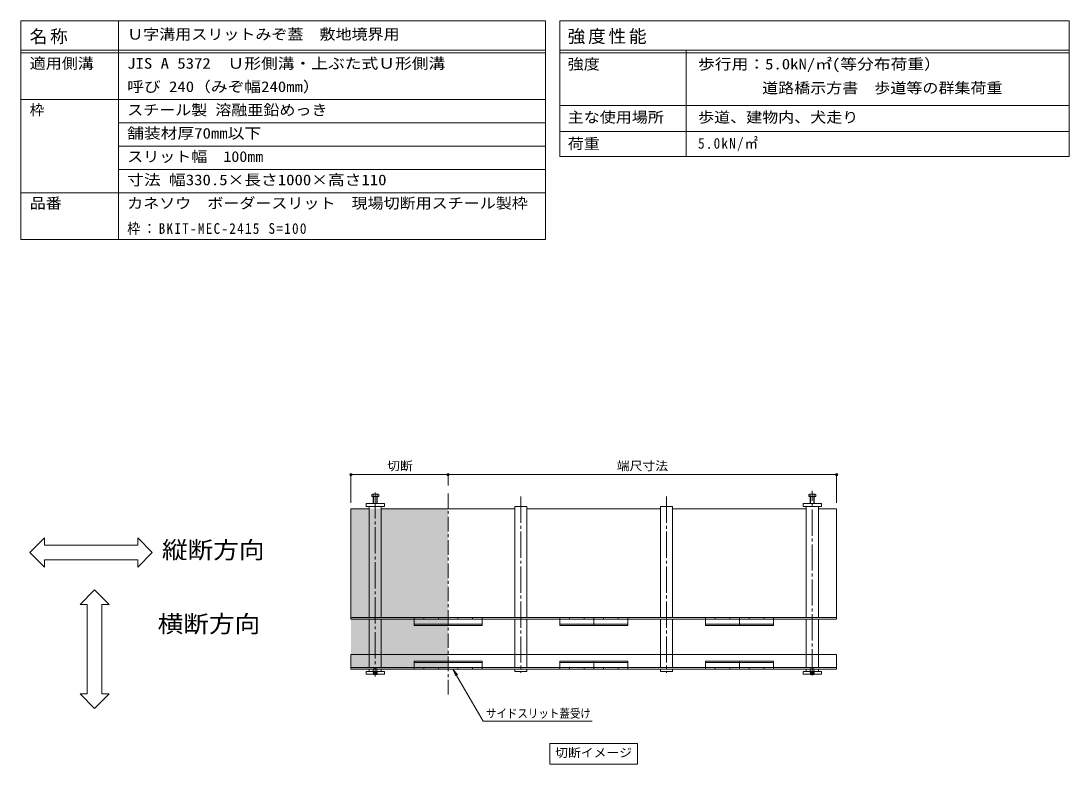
# Model space of a CAD drawing. Units: millimetres at full size, sheet at 1:5, with parts at other scales. Extents: x -1680 to 1914, y -1318 to 1385.
# Drawn here: x 115 to 1914, y 109 to 1385 of the extents above; entities that cross this region are included whole.
import ezdxf
from ezdxf.enums import TextEntityAlignment as Align

# ---------------------------------------------------------------- set-up
doc = ezdxf.new("R2010")
doc.units = ezdxf.units.MM
doc.header["$LTSCALE"] = 5
doc.header["$PDMODE"] = 32
doc.header["$PDSIZE"] = 4
for name, pattern in [('CHAIN1', [8, 5, -1, 1, -1]), ('CHAIN2', [12, 9, -1, 1, -1]), ('DASHED1', [1.8, 1.2, -0.6])]:
    doc.linetypes.add(name, pattern=pattern)
for name, color, linetype, lineweight in [('4-5_建具', 7, 'Continuous', 9), ('B-0_通り芯', 2, 'Continuous', 9), ('B-3_寸法', 7, 'DASHED1', 9), ('B-4_文字', 7, 'Continuous', 9), ('B-5_建具', 7, 'Continuous', 9), ('B-9_記号', 7, 'CHAIN1', 9), ('F-5_F-5ﾚｲﾔ', 7, 'Continuous', 9), ('F-F_F-Fﾚｲﾔ', 3, 'Continuous', 9)]:
    doc.layers.add(name, color=color, linetype=linetype, lineweight=lineweight)
doc.layers.add('B-A_インテリア', color=7, linetype='Continuous')
doc.styles.add('ＭＳ ゴシック', font='')
doc.styles.get('ＭＳ ゴシック').set_extended_font_data('MS Gothic')

msp = doc.modelspace()

# ---------------------------------------------------------------- linework, layer by layer
at = {"layer": '4-5_建具'}
for p, q in [((130.674, 472.267), (155.674, 497.267)), ((155.674, 484.767), (155.674, 497.267)), ((340.622, 472.267), (315.622, 497.267)), ((315.622, 484.767), (315.622, 497.267)), ((130.674, 472.267), (155.674, 447.267)), ((155.674, 484.767), (315.622, 484.767)), ((340.622, 472.267), (315.622, 447.267)), ((155.674, 447.267), (155.674, 459.767)), ((155.674, 459.767), (315.622, 459.767)), ((315.622, 447.267), (315.622, 459.767)), ((241.603, 408.176), (216.603, 383.176)), ((241.603, 408.176), (266.603, 383.176)), ((229.103, 383.176), (216.603, 383.176)), ((229.103, 229.732), (229.103, 383.176)), ((266.603, 383.176), (254.103, 383.176)), ((254.103, 229.732), (254.103, 383.176)), ((241.603, 204.732), (216.603, 229.732)), ((229.103, 229.732), (216.603, 229.732)), ((241.603, 204.732), (266.603, 229.732)), ((266.603, 229.732), (254.103, 229.732))]:
    msp.add_line(p, q, dxfattribs=at)
at = {"layer": 'B-0_通り芯', "color": 7, "linetype": 'CHAIN2'}
for p, q in [((723.262, 575.593), (723.262, 259.517)), ((1473.262, 261.233), (1473.262, 578.274)), ((973.262, 568.267), (973.262, 265.709)), ((1223.262, 568.267), (1223.262, 265.709))]:
    msp.add_line(p, q, dxfattribs=at)
at = {"layer": 'B-0_通り芯'}
for p, q in [((717.262, 572.183), (717.262, 568.267)), ((717.262, 568.267), (729.262, 568.267)), ((728.148, 572.683), (718.815, 572.683)), ((719.928, 572.183), (719.928, 556.6)), ((720.512, 568.267), (720.512, 556.6)), ((726.012, 556.6), (726.012, 568.267)), ((726.595, 556.6), (726.595, 572.183)), ((729.262, 568.267), (729.262, 572.183)), ((1467.262, 572.183), (1467.262, 568.267)), ((1467.262, 568.267), (1479.262, 568.267)), ((1478.148, 572.683), (1468.815, 572.683)), ((1469.928, 572.183), (1469.928, 556.6)), ((1470.512, 568.267), (1470.512, 556.6)), ((1476.012, 556.6), (1476.012, 568.267)), ((1476.595, 556.6), (1476.595, 572.183)), ((1479.262, 568.267), (1479.262, 572.183)), ((720.512, 262.837), (720.082, 263.267)), ((720.512, 263.267), (720.512, 262.837)), ((720.512, 262.837), (726.012, 262.837)), ((726.012, 263.267), (726.012, 262.837)), ((726.441, 263.267), (726.012, 262.837)), ((1470.512, 262.837), (1470.082, 263.267)), ((1470.512, 263.267), (1470.512, 262.837)), ((1470.512, 262.837), (1476.012, 262.837)), ((1476.012, 263.267), (1476.012, 262.837)), ((1476.441, 263.267), (1476.012, 262.837))]:
    msp.add_line(p, q, dxfattribs=at)
at = {"layer": 'B-0_通り芯', "color": 7}
for p, q in [((712.845, 360.683), (712.845, 551.6)), ((733.678, 551.6), (733.678, 360.683)), ((962.845, 547.433), (733.678, 547.433)), ((962.845, 360.683), (962.845, 551.6)), ((1212.845, 547.433), (983.678, 547.433)), ((1212.845, 360.683), (1212.845, 551.6)), ((1462.845, 547.433), (1233.678, 547.433)), ((1462.845, 360.683), (1462.845, 551.6)), ((1483.678, 551.6), (1483.678, 360.683)), ((1483.678, 547.433), (1514.928, 547.433)), ((1514.928, 358.017), (1514.928, 547.433)), ((1462.845, 360.683), (681.595, 360.683)), ((1462.845, 360.683), (1514.928, 360.683)), ((681.595, 358.017), (1514.928, 358.017)), ((712.845, 358.017), (712.845, 274.683)), ((733.678, 358.017), (733.678, 274.683)), ((962.845, 358.017), (962.845, 274.683)), ((983.678, 358.017), (983.678, 274.683)), ((1212.845, 358.017), (1212.845, 274.683)), ((1233.678, 358.017), (1233.678, 274.683)), ((1462.845, 358.017), (1462.845, 274.683)), ((1483.678, 358.017), (1483.678, 274.683)), ((1514.928, 297.433), (1514.928, 272.017)), ((681.595, 274.683), (1514.928, 274.683)), ((681.595, 272.017), (1514.928, 272.017)), ((712.845, 268.267), (712.845, 272.017)), ((733.678, 272.017), (733.678, 268.267)), ((983.678, 272.017), (983.678, 268.267)), ((1233.678, 272.017), (1233.678, 268.267)), ((1462.845, 268.267), (1462.845, 272.017)), ((1483.678, 268.267), (1483.678, 272.017)), ((739.095, 268.267), (707.428, 268.267)), ((707.428, 263.267), (707.428, 268.267)), ((739.095, 263.267), (707.428, 263.267)), ((739.095, 268.267), (739.095, 263.267)), ((1489.095, 268.267), (1457.428, 268.267)), ((1457.428, 263.267), (1457.428, 268.267))]:
    msp.add_line(p, q, dxfattribs=at)
at = {"layer": 'B-0_通り芯', "linetype": 'DASHED1'}
for p, q in [((720.512, 272.837), (719.928, 272.254)), ((719.928, 272.254), (719.928, 263.42)), ((719.928, 272.254), (726.595, 272.254)), ((720.512, 263.267), (720.512, 272.837)), ((720.512, 272.837), (726.012, 272.837)), ((726.012, 272.837), (726.012, 263.267)), ((726.595, 272.254), (726.012, 272.837)), ((726.595, 263.42), (726.595, 272.254)), ((1470.512, 272.837), (1469.928, 272.254)), ((1469.928, 272.254), (1469.928, 263.42)), ((1469.928, 272.254), (1476.595, 272.254)), ((1470.512, 263.267), (1470.512, 272.837)), ((1470.512, 272.837), (1476.012, 272.837)), ((1476.012, 272.837), (1476.012, 263.267)), ((1476.595, 272.254), (1476.012, 272.837)), ((1476.595, 263.42), (1476.595, 272.254)), ((719.928, 263.42), (726.595, 263.42)), ((719.928, 263.42), (720.082, 263.267)), ((721.178, 267.004), (723.262, 268.206)), ((721.178, 267.004), (725.345, 267.004)), ((721.178, 267.004), (721.178, 262.837)), ((721.595, 267.004), (721.595, 262.837)), ((725.345, 267.004), (723.262, 268.206)), ((724.928, 267.004), (724.928, 262.837)), ((725.345, 267.004), (725.345, 262.837)), ((726.595, 263.42), (726.441, 263.267)), ((1469.928, 263.42), (1476.595, 263.42)), ((1469.928, 263.42), (1470.082, 263.267)), ((1471.178, 267.004), (1473.262, 268.206)), ((1471.178, 267.004), (1475.345, 267.004)), ((1471.178, 267.004), (1471.178, 262.837)), ((1471.595, 267.004), (1471.595, 262.837)), ((1475.345, 267.004), (1473.262, 268.206)), ((1474.928, 267.004), (1474.928, 262.837)), ((1475.345, 267.004), (1475.345, 262.837)), ((1476.595, 263.42), (1476.441, 263.267))]:
    msp.add_line(p, q, dxfattribs=at)
at = {"layer": 'B-0_通り芯', "color": 7}
for points in [[(712.845, 547.433), (681.595, 547.433), (681.595, 358.017)], [(962.845, 551.6), (983.678, 551.6), (983.678, 360.683)], [(1212.845, 551.6), (1233.678, 551.6), (1233.678, 360.683)], [(681.595, 272.017), (681.595, 297.433), (1514.928, 297.433)], [(983.678, 268.267), (962.845, 268.267), (962.845, 272.017)], [(1233.678, 268.267), (1212.845, 268.267), (1212.845, 272.017)], [(1489.095, 268.267), (1489.095, 263.267), (1457.428, 263.267)]]:
    msp.add_lwpolyline(points, dxfattribs=at)
for points in [[(707.428, 551.6), (739.095, 551.6), (739.095, 556.6), (707.428, 556.6)], [(1457.428, 551.6), (1489.095, 551.6), (1489.095, 556.6), (1457.428, 556.6)]]:
    msp.add_lwpolyline(points, close=True, dxfattribs=at)
at = {"layer": 'B-0_通り芯'}
for centre, radius, start, end in [((718.595, 570.704), 1.992, 47.9749, 132.0251), ((723.262, 561.51), 11.182, 72.65606, 107.34394), ((727.928, 570.704), 1.992, 47.9749, 132.0251), ((1468.595, 570.704), 1.992, 47.9749, 132.0251), ((1473.262, 561.51), 11.182, 72.65606, 107.34394), ((1477.928, 570.704), 1.992, 47.9749, 132.0251)]:
    msp.add_arc(centre, radius, start, end, dxfattribs=at)
at = {"layer": 'B-3_寸法'}
for p, q in [((789.928, 360.1), (789.928, 358.017)), ((790.345, 360.517), (806.178, 360.517)), ((806.595, 360.1), (806.595, 358.017)), ((831.595, 360.1), (831.595, 358.017)), ((847.845, 360.517), (832.012, 360.517)), ((848.262, 360.1), (848.262, 358.017)), ((848.678, 360.517), (864.512, 360.517)), ((864.928, 360.1), (864.928, 358.017)), ((889.928, 360.1), (889.928, 358.017)), ((906.178, 360.517), (890.345, 360.517)), ((906.595, 360.1), (906.595, 358.017)), ((1039.928, 360.1), (1039.928, 358.017)), ((1040.345, 360.517), (1056.178, 360.517)), ((1056.595, 360.1), (1056.595, 358.017)), ((1081.595, 360.1), (1081.595, 358.017)), ((1097.845, 360.517), (1082.012, 360.517)), ((1098.262, 360.1), (1098.262, 358.017)), ((1098.678, 360.517), (1114.512, 360.517)), ((1114.928, 360.1), (1114.928, 358.017)), ((1139.928, 360.1), (1139.928, 358.017)), ((1156.178, 360.517), (1140.345, 360.517)), ((1156.595, 360.1), (1156.595, 358.017)), ((1289.928, 360.1), (1289.928, 358.017)), ((1290.345, 360.517), (1306.178, 360.517)), ((1306.595, 360.1), (1306.595, 358.017)), ((1331.595, 360.1), (1331.595, 358.017)), ((1347.845, 360.517), (1332.012, 360.517)), ((1348.262, 360.1), (1348.262, 358.017)), ((1348.678, 360.517), (1364.512, 360.517)), ((1364.928, 360.1), (1364.928, 358.017)), ((1389.928, 360.1), (1389.928, 358.017)), ((1406.178, 360.517), (1390.345, 360.517)), ((1406.595, 360.1), (1406.595, 358.017)), ((806.595, 358.017), (831.595, 358.017)), ((889.928, 358.017), (864.928, 358.017)), ((1056.595, 358.017), (1081.595, 358.017)), ((1139.928, 358.017), (1114.928, 358.017)), ((1306.595, 358.017), (1331.595, 358.017)), ((1389.928, 358.017), (1364.928, 358.017)), ((789.928, 272.6), (789.928, 274.683)), ((790.345, 272.183), (806.178, 272.183)), ((806.595, 274.683), (831.595, 274.683)), ((806.595, 272.6), (806.595, 274.683)), ((831.595, 272.6), (831.595, 274.683)), ((847.845, 272.183), (832.012, 272.183)), ((848.262, 272.6), (848.262, 274.683)), ((848.678, 272.183), (864.512, 272.183)), ((889.928, 274.683), (864.928, 274.683)), ((864.928, 272.6), (864.928, 274.683)), ((889.928, 272.6), (889.928, 274.683)), ((906.178, 272.183), (890.345, 272.183)), ((906.595, 272.6), (906.595, 274.683)), ((1039.928, 272.6), (1039.928, 274.683)), ((1040.345, 272.183), (1056.178, 272.183)), ((1056.595, 274.683), (1081.595, 274.683)), ((1056.595, 272.6), (1056.595, 274.683)), ((1081.595, 272.6), (1081.595, 274.683)), ((1097.845, 272.183), (1082.012, 272.183)), ((1098.262, 272.6), (1098.262, 274.683)), ((1098.678, 272.183), (1114.512, 272.183)), ((1139.928, 274.683), (1114.928, 274.683)), ((1114.928, 272.6), (1114.928, 274.683)), ((1139.928, 272.6), (1139.928, 274.683)), ((1156.178, 272.183), (1140.345, 272.183)), ((1156.595, 272.6), (1156.595, 274.683)), ((1289.928, 272.6), (1289.928, 274.683)), ((1290.345, 272.183), (1306.178, 272.183)), ((1306.595, 274.683), (1331.595, 274.683)), ((1306.595, 272.6), (1306.595, 274.683)), ((1331.595, 272.6), (1331.595, 274.683)), ((1347.845, 272.183), (1332.012, 272.183)), ((1348.262, 272.6), (1348.262, 274.683)), ((1348.678, 272.183), (1364.512, 272.183)), ((1389.928, 274.683), (1364.928, 274.683)), ((1364.928, 272.6), (1364.928, 274.683)), ((1389.928, 272.6), (1389.928, 274.683)), ((1406.178, 272.183), (1390.345, 272.183)), ((1406.595, 272.6), (1406.595, 274.683))]:
    msp.add_line(p, q, dxfattribs=at)
at = {"layer": 'B-3_寸法', "linetype": 'Continuous'}
for p, q in [((789.928, 358.017), (789.928, 347.183)), ((848.262, 349.1), (789.928, 349.1)), ((848.262, 347.183), (789.928, 347.183)), ((848.262, 358.017), (848.262, 347.183)), ((848.262, 349.1), (906.595, 349.1)), ((848.262, 347.183), (906.595, 347.183)), ((906.595, 358.017), (906.595, 347.183)), ((1039.928, 358.017), (1039.928, 347.183)), ((1098.262, 349.1), (1039.928, 349.1)), ((1098.262, 347.183), (1039.928, 347.183)), ((1098.262, 358.017), (1098.262, 347.183)), ((1098.262, 349.1), (1156.595, 349.1)), ((1098.262, 347.183), (1156.595, 347.183)), ((1156.595, 358.017), (1156.595, 347.183)), ((1289.928, 358.017), (1289.928, 347.183)), ((1348.262, 349.1), (1289.928, 349.1)), ((1348.262, 347.183), (1289.928, 347.183)), ((1348.262, 358.017), (1348.262, 347.183)), ((1348.262, 349.1), (1406.595, 349.1)), ((1348.262, 347.183), (1406.595, 347.183)), ((1406.595, 358.017), (1406.595, 347.183)), ((848.262, 285.517), (789.928, 285.517)), ((789.928, 274.683), (789.928, 285.517)), ((848.262, 283.6), (789.928, 283.6)), ((848.262, 285.517), (906.595, 285.517)), ((848.262, 274.683), (848.262, 285.517)), ((848.262, 283.6), (906.595, 283.6)), ((906.595, 274.683), (906.595, 285.517)), ((1098.262, 285.517), (1039.928, 285.517)), ((1039.928, 274.683), (1039.928, 285.517)), ((1098.262, 283.6), (1039.928, 283.6)), ((1098.262, 285.517), (1156.595, 285.517)), ((1098.262, 274.683), (1098.262, 285.517)), ((1098.262, 283.6), (1156.595, 283.6)), ((1156.595, 274.683), (1156.595, 285.517)), ((1348.262, 285.517), (1289.928, 285.517)), ((1289.928, 274.683), (1289.928, 285.517)), ((1348.262, 283.6), (1289.928, 283.6)), ((1348.262, 285.517), (1406.595, 285.517)), ((1348.262, 274.683), (1348.262, 285.517)), ((1348.262, 283.6), (1406.595, 283.6)), ((1406.595, 274.683), (1406.595, 285.517))]:
    msp.add_line(p, q, dxfattribs=at)
at = {"layer": 'B-3_寸法'}
for centre, start, end in [((790.345, 360.1), 90, 180), ((806.178, 360.1), 0, 90), ((832.012, 360.1), 90, 180), ((847.845, 360.1), 0, 90), ((848.678, 360.1), 90, 180), ((864.512, 360.1), 0, 90), ((890.345, 360.1), 90, 180), ((906.178, 360.1), 0, 90), ((1040.345, 360.1), 90, 180), ((1056.178, 360.1), 0, 90), ((1082.012, 360.1), 90, 180), ((1097.845, 360.1), 0, 90), ((1098.678, 360.1), 90, 180), ((1114.512, 360.1), 0, 90), ((1140.345, 360.1), 90, 180), ((1156.178, 360.1), 0, 90), ((1290.345, 360.1), 90, 180), ((1306.178, 360.1), 0, 90), ((1332.012, 360.1), 90, 180), ((1347.845, 360.1), 0, 90), ((1348.678, 360.1), 90, 180), ((1364.512, 360.1), 0, 90), ((1390.345, 360.1), 90, 180), ((1406.178, 360.1), 0, 90), ((790.345, 272.6), 180, 270), ((806.178, 272.6), 270, 0), ((832.012, 272.6), 180, 270), ((847.845, 272.6), 270, 0), ((848.678, 272.6), 180, 270), ((864.512, 272.6), 270, 0), ((890.345, 272.6), 180, 270), ((906.178, 272.6), 270, 0), ((1040.345, 272.6), 180, 270), ((1056.178, 272.6), 270, 0), ((1082.012, 272.6), 180, 270), ((1097.845, 272.6), 270, 0), ((1098.678, 272.6), 180, 270), ((1114.512, 272.6), 270, 0), ((1140.345, 272.6), 180, 270), ((1156.178, 272.6), 270, 0), ((1290.345, 272.6), 180, 270), ((1306.178, 272.6), 270, 0), ((1332.012, 272.6), 180, 270), ((1347.845, 272.6), 270, 0), ((1348.678, 272.6), 180, 270), ((1364.512, 272.6), 270, 0), ((1390.345, 272.6), 180, 270), ((1406.178, 272.6), 270, 0)]:
    msp.add_arc(centre, 0.417, start, end, dxfattribs=at)
at = {"layer": 'B-4_文字'}
for p, q in [((681.595, 607.674), (681.595, 557.433)), ((848.262, 606.174), (681.595, 606.174)), ((848.262, 607.674), (848.262, 587.524)), ((848.262, 606.174), (1514.928, 606.174)), ((1514.928, 607.674), (1514.928, 557.433))]:
    msp.add_line(p, q, dxfattribs=at)
for p in [(681.595, 606.174), (848.262, 606.174), (1514.928, 606.174)]:
    msp.add_point(p, dxfattribs=at)
at = {"layer": 'B-5_建具'}
for p, q in [((856.595, 272.183), (864.204, 262.266)), ((908.267, 182.684), (1095.51, 182.684)), ((1023.012, 144.166), (1173.512, 144.166)), ((1023.012, 144.166), (1023.012, 109.166)), ((1173.512, 144.166), (1173.512, 109.166)), ((1023.012, 109.166), (1173.512, 109.166))]:
    msp.add_line(p, q, dxfattribs=at)
msp.add_lwpolyline([(908.267, 182.684), (856.595, 272.183), (861.379, 260.635)], dxfattribs=at)
at = {"layer": 'B-9_記号'}
msp.add_line((848.262, 228.559), (848.262, 577.524), dxfattribs=at)
at = {"layer": 'B-A_インテリア'}
msp.add_solid([(681.595, 272.017), (848.262, 272.017), (681.595, 547.433), (848.262, 547.433)], dxfattribs=at)
at = {"layer": 'F-5_F-5ﾚｲﾔ'}
msp.add_line((1040.247, 1239.941), (1913.928, 1239.941), dxfattribs=at)
at = {"layer": 'F-F_F-Fﾚｲﾔ', "color": 7}
for p, q in [((115.247, 1384.942), (1015.247, 1384.942)), ((115.247, 1384.942), (115.247, 1009.942)), ((282.535, 1384.942), (282.535, 1009.942)), ((1015.247, 1384.942), (1015.247, 1009.942)), ((1040.247, 1384.942), (1913.928, 1384.942)), ((1040.247, 1384.942), (1040.247, 1152.442)), ((1913.928, 1384.942), (1913.928, 1152.442)), ((115.247, 1334.942), (1015.247, 1334.942)), ((1040.247, 1334.942), (1913.928, 1334.942)), ((1256.617, 1334.942), (1256.617, 1152.442)), ((115.247, 1329.942), (1015.247, 1329.942)), ((1040.247, 1329.942), (1913.928, 1329.942)), ((115.247, 1249.942), (1015.247, 1249.942)), ((1040.247, 1239.941), (1913.928, 1239.941)), ((282.535, 1209.942), (1015.247, 1209.942)), ((1040.247, 1194.942), (1913.928, 1194.942)), ((282.535, 1169.942), (1015.247, 1169.942)), ((1040.247, 1152.442), (1913.928, 1152.442)), ((282.535, 1129.942), (1015.247, 1129.942)), ((115.247, 1089.942), (1015.247, 1089.942)), ((115.247, 1009.942), (1015.247, 1009.942))]:
    msp.add_line(p, q, dxfattribs=at)

# ---------------------------------------------------------------- texts
at = {"layer": '4-5_建具', "color": 6, "style": 'ＭＳ ゴシック', "width": 1.1}
for s, p in [('縦断方向', (357.2, 453.239)), ('横断方向', (349.825, 326.306))]:
    msp.add_text(s, height=29.33, dxfattribs=at).set_placement(p, align=Align.BOTTOM_LEFT)
at = {"layer": 'B-4_文字', "color": 2, "style": 'ＭＳ ゴシック', "width": 1.1}
for s, p in [('切断', (743.678, 609.174)), ('端尺寸法', (1137.845, 609.174))]:
    msp.add_text(s, height=14.66, dxfattribs=at).set_placement(p, align=Align.BOTTOM_LEFT)
at = {"layer": 'B-5_建具', "color": 2, "style": 'ＭＳ ゴシック'}
for s, width, p in [('サイドスリット蓋受け', 0.9, (913.267, 184.184)), ('切断イメージ', 1.1, (1032.012, 116.666))]:
    msp.add_text(s, height=14.66, dxfattribs=dict(at, width=width)).set_placement(p, align=Align.BOTTOM_LEFT)
at = {"layer": 'F-F_F-Fﾚｲﾔ', "style": 'ＭＳ ゴシック'}
for s, width, p in [('Ｕ字溝用スリットみぞ蓋\u3000敷地境界用', 1.1, (297.535, 1347.442)), ('適用側溝', 1.1, (130.247, 1297.442)), ('JIS A 5372\u3000Ｕ形側溝・上ぶた式Ｕ形側溝', 1.15, (297.535, 1297.442)), ('強度', 1.1, (1053.556, 1296.192)), ('歩行用：5.0kN/㎡(等分布荷重）', 1.15, (1277.285, 1296.192)), ('呼び 240（みぞ幅240mm）', 1.15, (297.535, 1257.442)), ('\u3000 \u3000 \u3000道路橋示方書\u3000歩道等の群集荷重', 1.1, (1277.285, 1255.231)), ('スチール製 溶融亜鉛めっき', 1.1, (297.535, 1217.442)), ('主な使用場所', 1.1, (1053.556, 1204.942)), ('歩道、建物内、犬走り', 1.1, (1277.285, 1204.942)), ('舗装材厚70mm以下', 1.15, (297.535, 1177.442)), ('荷重', 1.1, (1053.556, 1159.541)), ('スリット幅\u3000100㎜', 1.1, (297.535, 1137.442)), ('寸法 幅330.5×長さ1000×高さ110', 1.15, (297.535, 1097.442)), ('品番', 1.1, (130.247, 1057.442)), ('カネソウ\u3000ボーダースリット\u3000現場切断用スチール製枠', 1.1, (297.535, 1057.442))]:
    msp.add_text(s, height=18.33, dxfattribs=dict(at, width=width)).set_placement(p, align=Align.BOTTOM_LEFT)
msp.add_text('枠', height=18.33, dxfattribs=at).set_placement((130.247, 1217.442), align=Align.BOTTOM_LEFT)
at = {"layer": 'F-F_F-Fﾚｲﾔ', "attachment_point": 7, "style": 'ＭＳ ゴシック'}
for s, insert, char_height in [('\\T1.17;名称', (130.247, 1344.942), 21.99), ('\\T1.17;強度性能', (1053.556, 1344.942), 21.99), ('\\T1.19;\\W0.9;5.0kN/㎡', (1277.285, 1161.192), 18.33), ('\\T1.2;\\W0.9;枠：BKIT-MEC-2415\\~S=100', (297.535, 1017.442), 18.33)]:
    msp.add_mtext(s, dxfattribs=dict(at, insert=insert, char_height=char_height))

doc.saveas('drawing.dxf')
